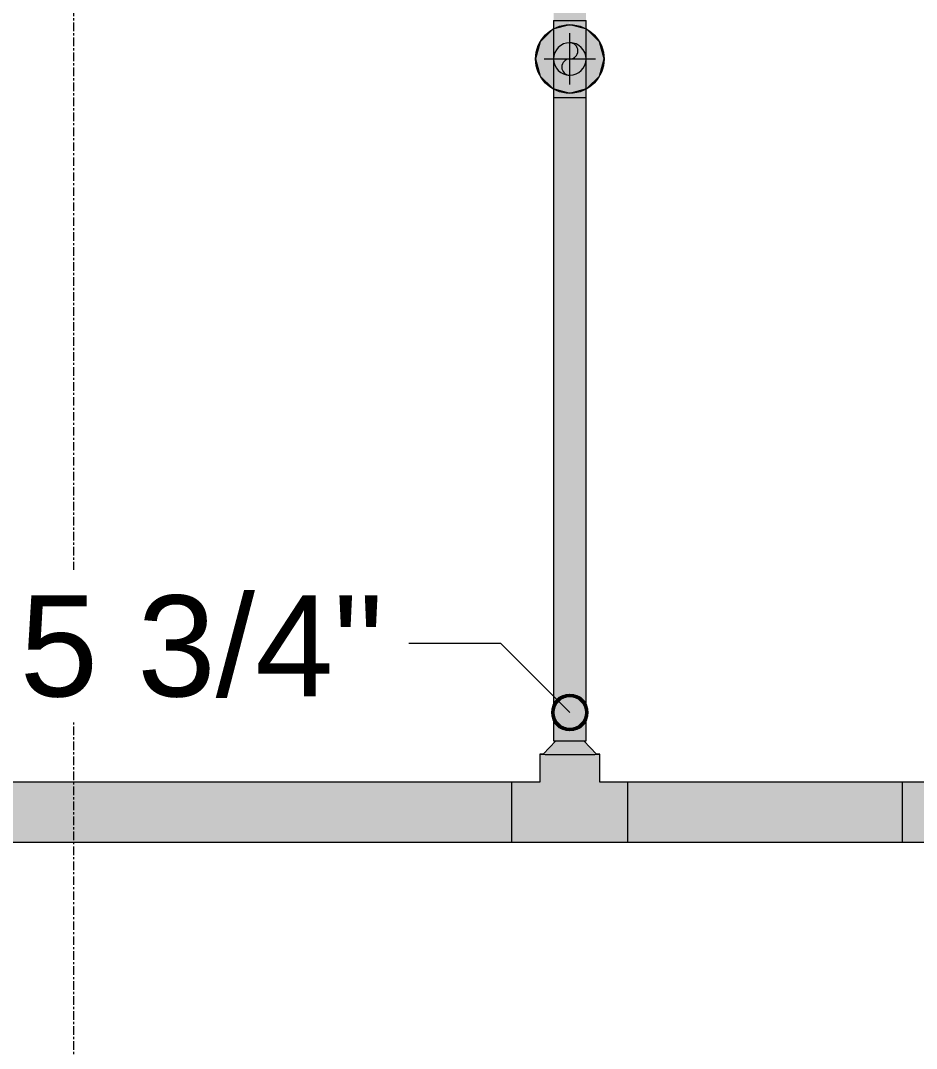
# Model space of a CAD drawing. Header units: inches. Extents: x -3679 to 241, y -496 to 1784.
# Drawn here: x -1772.1 to -1719.7, y 121.9 to 182 of the extents above; entities that cross this region are included whole.
import ezdxf

# ---------------------------------------------------------------- set-up
doc = ezdxf.new("R2010")
doc.units = ezdxf.units.IN
doc.header["$MEASUREMENT"] = 0
doc.linetypes.add('Grid Line', pattern=[0.875, 0.5, -0.125, 0.125, -0.125])
for name, color, linetype, lineweight in [('A-ANNO-NOTE', 250, 'Continuous', 9), ('G-ANNO-DIMS', 251, 'Continuous', 9), ('P-PIPE', 1, 'Continuous', 9), ('P-PIPE-CNTR', 1, 'Continuous', 9), ('S-GRID', 8, 'Continuous', 9)]:
    doc.layers.add(name, color=color, linetype=linetype, lineweight=lineweight)
doc.styles.add('Arial_1', font='arial.ttf', dxfattribs={"height": 5.901198})

msp = doc.modelspace()

# ---------------------------------------------------------------- hatches: boundary and pattern name
at = {"layer": 'A-ANNO-NOTE'}
h = msp.add_hatch(color=256, dxfattribs=at)
edge = h.paths.add_edge_path(flags=0)
edge.add_arc((-1740, 179.743), 2, 0, 360)
msp.add_hatch(color=256, dxfattribs=at).paths.add_polyline_path([(-1740, 177.743), (-1739, 178.011), (-1738.268, 178.743), (-1738, 179.743), (-1738.268, 180.743), (-1739, 181.475), (-1740, 181.743), (-1741, 181.475), (-1741.732, 180.743), (-1742, 179.743), (-1741.732, 178.743), (-1741, 178.011)], flags=0)
at = {"layer": 'P-PIPE'}
h = msp.add_hatch(color=256, dxfattribs=at)
h.paths.add_polyline_path([(-1740.673, 181.985), (-1740.673, 181.985), (-1740.673, 189.828)], flags=0)
h.paths.add_polyline_path([(-1740, 181.984), (-1740, 321.495), (-1740.95, 321.498), (-1740.95, 181.987), (-1740.474, 181.984), (-1740.246, 181.984)], flags=0)
for points in [[(-1740, 181.984), (-1739.05, 181.987), (-1739.05, 321.499), (-1739.525, 321.496), (-1740, 321.495), (-1740, 189.828)], [(-1740, 178.793), (-1739.754, 178.825), (-1739.525, 178.92), (-1739.328, 179.071), (-1739.177, 179.268), (-1739.082, 179.497), (-1739.05, 179.743), (-1739.082, 179.989), (-1739.177, 180.218), (-1739.328, 180.415), (-1739.525, 180.566), (-1739.754, 180.66), (-1740, 180.693), (-1740.246, 180.66), (-1740.475, 180.566), (-1740.672, 180.415), (-1740.823, 180.218), (-1740.918, 179.989), (-1740.95, 179.743), (-1740.918, 179.497), (-1740.792, 179.227), (-1740.672, 179.071), (-1740.475, 178.92), (-1740.246, 178.825)], [(-1740, 139.906), (-1740, 177.495), (-1740.95, 177.498), (-1740.95, 139.91), (-1740.475, 139.906), (-1740.246, 139.906)], [(-1740, 139.906), (-1739.05, 139.91), (-1739.05, 177.499), (-1739.525, 177.496), (-1740, 177.495), (-1740, 147.426)], [(-1739.997, 139.122), (-1738.438, 139.128), (-1739.188, 139.908), (-1740.823, 139.899), (-1741.563, 139.128), (-1740.246, 139.122), (-1739.999, 139.122)], [(-1739.997, 135.735), (-1738.25, 137.493), (-1738.25, 139.128), (-1738.868, 139.123), (-1741.701, 139.127), (-1741.75, 139.128), (-1741.75, 137.493), (-1740.45, 136.188), (-1740.291, 136.03)], [(-1739.544, 139.121), (-1741.563, 139.128), (-1741.563, 139.131), (-1741.209, 139.123), (-1739.702, 139.121)], [(-1736.614, 133.993), (-1736.611, 134.861), (-1736.614, 137.493), (-1738.25, 137.493), (-1738.76, 136.975), (-1739.997, 135.735), (-1741.751, 137.493), (-1743.386, 137.493), (-1743.383, 136.403), (-1743.384, 133.993)], [(-1736.611, 135.743), (-1720.563, 135.743), (-1720.567, 137.493), (-1736.614, 137.493), (-1736.611, 136.32), (-1736.611, 135.743)], [(-1715.431, 133.993), (-1713.795, 133.993), (-1713.792, 135.082), (-1713.795, 137.493), (-1720.567, 137.493), (-1720.563, 136.624), (-1720.567, 133.993), (-1718.931, 133.993), (-1717.63, 135.297), (-1717.177, 135.75), (-1715.479, 134.043)], [(-1818.047, 133.993), (-1743.386, 133.993), (-1743.383, 134.868), (-1743.382, 135.743), (-1818.361, 135.742), (-1818.363, 133.993), (-1818.345, 133.993)]]:
    msp.add_hatch(color=256, dxfattribs=at).paths.add_polyline_path(points, flags=0)
h = msp.add_hatch(color=256, dxfattribs=at)
h.paths.add_polyline_path([(-1740.951, 179.743), (-1740.918, 179.992), (-1740.788, 180.276), (-1740.655, 180.433), (-1740.443, 180.581), (-1740.243, 180.662), (-1740, 180.694), (-1740, 181.984), (-1740.951, 181.987), (-1740.951, 179.908)], flags=0)
h.paths.add_polyline_path([(-1740, 177.495), (-1740.002, 178.793), (-1740.254, 178.827), (-1740.477, 178.921), (-1740.674, 179.073), (-1740.841, 179.31), (-1740.879, 179.381), (-1740.933, 179.561), (-1740.951, 179.743), (-1740.951, 177.499), (-1740.475, 177.496), (-1740.246, 177.495)], flags=0)
h = msp.add_hatch(color=256, dxfattribs=at)
h.paths.add_polyline_path([(-1739.05, 179.743), (-1739.05, 181.987), (-1739.525, 181.984), (-1740, 181.984), (-1739.99, 180.693), (-1739.746, 180.66), (-1739.524, 180.566), (-1739.326, 180.413), (-1739.16, 180.177), (-1739.121, 180.105), (-1739.067, 179.926), (-1739.05, 179.748)], flags=0)
h.paths.add_polyline_path([(-1740, 177.495), (-1739.05, 177.499), (-1739.05, 179.738), (-1739.082, 179.496), (-1739.213, 179.21), (-1739.346, 179.053), (-1739.539, 178.914), (-1739.754, 178.825), (-1740, 178.793), (-1740, 178.683)], flags=0)
h = msp.add_hatch(color=256, dxfattribs=at)
h.paths.add_polyline_path([(-1740, 178.793), (-1739.754, 178.825), (-1739.525, 178.92), (-1739.328, 179.071), (-1739.177, 179.269), (-1739.082, 179.498), (-1739.05, 179.747), (-1739.082, 179.991), (-1739.179, 180.221), (-1739.33, 180.417), (-1739.529, 180.568), (-1739.757, 180.662), (-1740.011, 180.693), (-1740.25, 180.66), (-1740.48, 180.563), (-1740.675, 180.413), (-1740.826, 180.214), (-1740.919, 179.985), (-1740.95, 179.735), (-1740.917, 179.494), (-1740.793, 179.227), (-1740.671, 179.07), (-1740.474, 178.919), (-1740.245, 178.825), (-1740.001, 178.793)], flags=0)
h.paths.add_polyline_path([(-1740, 178.793), (-1740.249, 178.826), (-1740.475, 178.92), (-1740.675, 179.075), (-1740.823, 179.268), (-1740.919, 179.505), (-1740.95, 179.743), (-1740.914, 179.998), (-1740.823, 180.218), (-1740.663, 180.421), (-1740.475, 180.566), (-1740.236, 180.662), (-1740, 180.693), (-1739.746, 180.657), (-1739.525, 180.566), (-1739.325, 180.41), (-1739.177, 180.218), (-1739.082, 179.989), (-1739.05, 179.742), (-1739.083, 179.495), (-1739.208, 179.227), (-1739.328, 179.071), (-1739.525, 178.92), (-1739.755, 178.825)], flags=0)
h = msp.add_hatch(color=256, dxfattribs=at)
h.paths.add_polyline_path([(-1818.361, 136.618), (-1818.361, 136.618), (-1802.952, 136.531)], flags=0)
h.paths.add_polyline_path([(-1818.361, 135.743), (-1743.382, 135.743), (-1743.386, 137.493), (-1818.364, 137.493), (-1818.361, 136.618), (-1818.361, 136.196)], flags=0)
h = msp.add_hatch(color=256, dxfattribs=at)
h.paths.add_polyline_path([(-1720.566, 134.052), (-1720.567, 134.052), (-1720.624, 134.052)], flags=0)
h.paths.add_polyline_path([(-1722.442, 133.993), (-1720.567, 133.994), (-1720.563, 135.082), (-1720.563, 135.743), (-1736.611, 135.743), (-1736.614, 133.993), (-1735.59, 133.993)], flags=0)

# ---------------------------------------------------------------- linework, layer by layer
at = {"layer": 'A-ANNO-NOTE'}
for p, q in [((-1741, 181.475), (-1741.732, 180.743)), ((-1740, 181.743), (-1741, 181.475)), ((-1739, 181.475), (-1740, 181.743)), ((-1738.268, 180.743), (-1739, 181.475)), ((-1741.732, 180.743), (-1742, 179.743)), ((-1738, 179.743), (-1738.268, 180.743)), ((-1742, 179.743), (-1741.732, 178.743)), ((-1738.268, 178.743), (-1738, 179.743)), ((-1741.732, 178.743), (-1741, 178.011)), ((-1739, 178.011), (-1738.268, 178.743)), ((-1741, 178.011), (-1740, 177.743)), ((-1740, 177.743), (-1739, 178.011))]:
    msp.add_line(p, q, dxfattribs=at)
msp.add_circle((-1740, 179.743), 2, dxfattribs=at)
at = {"layer": 'G-ANNO-DIMS'}
for p, q in [((-1744.037, 145.605), (-1749.768, 145.605)), ((-1740, 141.568), (-1744.037, 145.605))]:
    msp.add_line(p, q, dxfattribs=at)
at = {"layer": 'G-ANNO-DIMS', "lineweight": 50}
msp.add_circle((-1740, 141.568), 1, dxfattribs=at)
at = {"layer": 'P-PIPE'}
for p, q in [((-1740.951, 181.987), (-1740.951, 177.499)), ((-1739.05, 177.499), (-1739.05, 181.987)), ((-1740.95, 177.499), (-1740.95, 139.91)), ((-1739.05, 139.91), (-1739.05, 177.499)), ((-1740.813, 139.91), (-1741.563, 139.128)), ((-1738.438, 139.128), (-1739.188, 139.91)), ((-1741.75, 139.128), (-1741.75, 137.493)), ((-1738.25, 137.493), (-1738.25, 139.128)), ((-1743.386, 137.493), (-1818.364, 137.493)), ((-1741.75, 137.493), (-1743.386, 137.493)), ((-1736.614, 137.493), (-1738.25, 137.493)), ((-1720.567, 137.493), (-1736.614, 137.493)), ((-1713.795, 137.493), (-1720.567, 137.493)), ((-1818.364, 133.993), (-1743.386, 133.993)), ((-1743.386, 133.993), (-1736.614, 133.993)), ((-1736.614, 133.993), (-1720.567, 133.993)), ((-1720.567, 133.993), (-1718.931, 133.993))]:
    msp.add_line(p, q, dxfattribs=at)
for centre, radius, start, end in [((-1740, 179.743), 0.95, 0, 180), ((-1740, 180.218), 0.475, 270, 90), ((-1740, 179.743), 0.95, 180, 0), ((-1740, 179.268), 0.475, 90, 270)]:
    msp.add_arc(centre, radius, start, end, dxfattribs=at)
for centre, major_axis, ratio, start_param, end_param in [((-1740, 181.987), (0.951, 0), 0.004167, 3.141593, 3.403392), ((-1740, 181.987), (0.951, 0), 0.004167, 3.405488, 3.665191), ((-1740, 181.987), (0.951, 0), 0.004167, 3.666373, 3.926991), ((-1740, 181.987), (0.95, 0), 0.004167, 3.665191, 3.926025), ((-1740, 181.987), (0.951, 0), 0.004167, 3.927731, 4.18879), ((-1740, 181.987), (0.95, 0), 0.004167, 3.926991, 4.188266), ((-1740, 181.987), (0.951, 0), 0.004167, 4.18924, 4.45059), ((-1740, 181.987), (0.95, 0), 0.004167, 4.18879, 4.450357), ((-1740, 181.987), (0.951, 0), 0.004167, 4.450806, 4.712389), ((-1740, 181.987), (0.95, 0), 0.004167, 4.45059, 4.712389), ((-1740, 181.987), (0.951, 0), 0.004167, 4.712389, 4.973972), ((-1740, 181.987), (0.95, 0), 0.004167, 4.712389, 4.974188), ((-1740, 181.987), (0.951, 0), 0.004167, 4.974188, 5.235538), ((-1740, 181.987), (0.95, 0), 0.004167, 4.974421, 5.235988), ((-1740, 181.987), (0.951, 0), 0.004167, 5.235988, 5.497047), ((-1740, 181.987), (0.95, 0), 0.004167, 5.236512, 5.497787), ((-1740, 181.987), (0.951, 0), 0.004167, 5.497787, 5.758405), ((-1740, 181.987), (0.95, 0), 0.004167, 5.498753, 5.759587), ((-1740, 181.987), (0.951, 0), 0.004167, 5.759587, 6.01929), ((-1740, 181.987), (0.951, 0), 0.004167, 6.021386, 6.283185), ((-1740, 177.499), (0.951, 0), 0.004167, 3.141593, 4.712389), ((-1740, 177.499), (0.95, 0), 0.004167, 3.665191, 3.926025), ((-1740, 177.499), (0.95, 0), 0.004167, 3.926991, 4.188266), ((-1740, 177.499), (0.95, 0), 0.004167, 4.18879, 4.450357), ((-1740, 177.499), (0.95, 0), 0.004167, 4.45059, 4.712389), ((-1740, 177.499), (0.951, 0), 0.004167, 4.712389, 6.283185), ((-1740, 177.499), (0.95, 0), 0.004167, 4.712389, 4.974188), ((-1740, 177.499), (0.95, 0), 0.004167, 4.974421, 5.235988), ((-1740, 177.499), (0.95, 0), 0.004167, 5.236512, 5.497787), ((-1740, 177.499), (0.95, 0), 0.004167, 5.498753, 5.759587), ((-1740, 139.91), (0.95, 0), 0.004167, 3.141593, 4.712389), ((-1740, 139.91), (0.95, 0), 0.004167, 4.712389, 6.283185), ((-1740, 139.128), (1.75, 0), 0.004167, 2.683351, 3.141593), ((-1740, 139.128), (-1.75, 0), 0.004167, 0.002084, 3.141593), ((-1740, 139.128), (1.75, 0), 0.004167, 0.002084, 0.457563), ((-1743.386, 135.743), (0, 1.75), 0.002084, 6.15019, 6.279019), ((-1743.386, 135.743), (0, 1.75), 0.002084, 6.021386, 6.150214), ((-1743.386, 135.743), (0, 1.75), 0.002084, 5.888391, 6.017219), ((-1743.386, 135.743), (0, 1.75), 0.002084, 5.759587, 5.888415), ((-1743.386, 135.743), (0, 1.75), 0.002084, 5.497787, 5.756142), ((-1743.386, 135.743), (0, 1.75), 0.002084, 5.498458, 5.75542), ((-1743.386, 135.743), (0, 1.75), 0.002084, 5.236373, 5.493621), ((-1743.386, 135.743), (0, 1.75), 0.002084, 5.235988, 5.494055), ((-1736.614, 135.743), (0, 1.75), 0.002084, 6.15019, 6.279019), ((-1736.614, 135.743), (0, 1.75), 0.002084, 6.021386, 6.150214), ((-1736.614, 135.743), (0, 1.75), 0.002084, 5.888391, 6.017219), ((-1736.614, 135.743), (0, 1.75), 0.002084, 5.759587, 5.888415), ((-1736.614, 135.743), (0, 1.75), 0.002084, 5.497787, 5.756142), ((-1736.614, 135.743), (0, 1.75), 0.002084, 5.498458, 5.75542), ((-1736.614, 135.743), (0, 1.75), 0.002084, 5.236373, 5.493621), ((-1736.614, 135.743), (0, 1.75), 0.002084, 5.235988, 5.494055), ((-1720.567, 135.743), (0, 1.75), 0.002084, 6.025553, 6.283185), ((-1720.567, 135.743), (0, 1.75), 0.002084, 6.154357, 6.283185), ((-1720.567, 135.743), (0, 1.75), 0.002084, 5.892558, 6.021386), ((-1720.567, 135.743), (0, 1.75), 0.002084, 5.763753, 5.892581), ((-1720.567, 135.743), (0, 1.75), 0.002084, 5.501954, 5.760315), ((-1720.567, 135.743), (0, 1.75), 0.002084, 5.502631, 5.759587), ((-1720.567, 135.743), (0, 1.75), 0.002084, 5.240154, 5.498225), ((-1720.567, 135.743), (0, 1.75), 0.002084, 5.240544, 5.497787), ((-1743.386, 135.743), (0, 1.75), 0.002084, 4.974188, 5.232066), ((-1743.386, 135.743), (0, 1.75), 0.002084, 4.974385, 5.231821), ((-1736.614, 135.743), (0, 1.75), 0.002084, 4.974188, 5.232066), ((-1736.614, 135.743), (0, 1.75), 0.002084, 4.974385, 5.231821), ((-1720.567, 135.743), (0, 1.75), 0.002084, 4.978355, 5.236235), ((-1720.567, 135.743), (0, 1.75), 0.002084, 4.978555, 5.235988), ((-1743.386, 135.743), (0, 1.75), 0.002084, 4.712389, 4.970115), ((-1743.386, 135.743), (0, 1.75), 0.002084, 4.712435, 4.970022), ((-1743.386, 135.743), (0, 1.75), 0.002084, 4.450494, 4.708222), ((-1743.386, 135.743), (0, 1.75), 0.002084, 4.45059, 4.708174), ((-1736.614, 135.743), (0, 1.75), 0.002084, 4.712389, 4.970115), ((-1736.614, 135.743), (0, 1.75), 0.002084, 4.712435, 4.970022), ((-1736.614, 135.743), (0, 1.75), 0.002084, 4.450494, 4.708222), ((-1736.614, 135.743), (0, 1.75), 0.002084, 4.45059, 4.708174), ((-1720.567, 135.743), (0, 1.75), 0.002084, 4.716556, 4.974284), ((-1720.567, 135.743), (0, 1.75), 0.002084, 4.716604, 4.974188), ((-1720.567, 135.743), (0, 1.75), 0.002084, 4.454756, 4.712343), ((-1720.567, 135.743), (0, 1.75), 0.002084, 4.454663, 4.712389), ((-1743.386, 135.743), (0, 1.75), 0.002084, 4.188543, 4.446423), ((-1743.386, 135.743), (0, 1.75), 0.002084, 4.18879, 4.446223), ((-1736.614, 135.743), (0, 1.75), 0.002084, 4.188543, 4.446423), ((-1736.614, 135.743), (0, 1.75), 0.002084, 4.18879, 4.446223), ((-1720.567, 135.743), (0, 1.75), 0.002084, 4.192712, 4.45059), ((-1720.567, 135.743), (0, 1.75), 0.002084, 4.192957, 4.450393), ((-1743.386, 135.743), (0, 1.75), 0.002084, 3.926553, 4.184624), ((-1743.386, 135.743), (0, 1.75), 0.002084, 3.926991, 4.184234), ((-1743.386, 135.743), (0, 1.75), 0.002084, 3.664463, 3.922824), ((-1743.386, 135.743), (0, 1.75), 0.002084, 3.665191, 3.922147), ((-1736.614, 135.743), (0, 1.75), 0.002084, 3.664463, 3.922824), ((-1736.614, 135.743), (0, 1.75), 0.002084, 3.665191, 3.922147), ((-1736.614, 135.743), (0, 1.75), 0.002084, 3.926553, 4.184624), ((-1736.614, 135.743), (0, 1.75), 0.002084, 3.926991, 4.184234), ((-1720.567, 135.743), (0, 1.75), 0.002084, 3.668636, 3.926991), ((-1720.567, 135.743), (0, 1.75), 0.002084, 3.669358, 3.92632), ((-1720.567, 135.743), (0, 1.75), 0.002084, 3.930723, 4.18879), ((-1720.567, 135.743), (0, 1.75), 0.002084, 3.931157, 4.188405), ((-1743.386, 135.743), (0, 1.75), 0.002084, 3.141593, 3.399225), ((-1743.386, 135.743), (0, 1.75), 0.002084, 3.141593, 3.270421), ((-1743.386, 135.743), (0, 1.75), 0.002084, 3.532197, 3.661025), ((-1743.386, 135.743), (0, 1.75), 0.002084, 3.403392, 3.53222), ((-1736.614, 135.743), (0, 1.75), 0.002084, 3.403392, 3.53222), ((-1736.614, 135.743), (0, 1.75), 0.002084, 3.141593, 3.399225), ((-1736.614, 135.743), (0, 1.75), 0.002084, 3.141593, 3.270421), ((-1736.614, 135.743), (0, 1.75), 0.002084, 3.532197, 3.661025), ((-1720.567, 135.743), (0, 1.75), 0.002084, 3.145759, 3.274588), ((-1720.567, 135.743), (0, 1.75), 0.002084, 3.407559, 3.536387), ((-1720.567, 135.743), (0, 1.75), 0.002084, 3.274564, 3.403392), ((-1720.567, 135.743), (0, 1.75), 0.002084, 3.536363, 3.665191)]:
    msp.add_ellipse(centre, major_axis=major_axis, ratio=ratio, start_param=start_param, end_param=end_param, dxfattribs=at)
at = {"layer": 'P-PIPE-CNTR'}
for p, q in [((-1740, 178.243), (-1740, 181.243)), ((-1741.5, 179.743), (-1738.5, 179.743))]:
    msp.add_line(p, q, dxfattribs=at)
at = {"layer": 'S-GRID', "linetype": 'Grid Line'}
msp.add_line((-1769, 1771.743), (-1769, -484.257), dxfattribs=at)

# ---------------------------------------------------------------- next in the draw order: texts
at = {"layer": 'G-ANNO-DIMS', "insert": (-1805.328, 148.409), "char_height": 5.9012, "attachment_point": 1, "line_spacing_factor": 0.938532, "style": 'Arial_1', "bg_fill": 3, "box_fill_scale": 1.25, "bg_fill_color": 0, "bg_fill_transparency": 0}
msp.add_mtext('BOP 7\' - 5 3/4"', dxfattribs=at)

doc.saveas('drawing.dxf')
